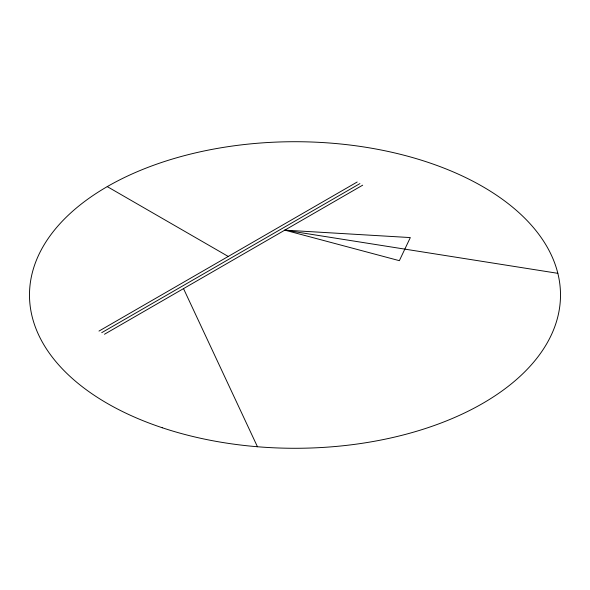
<?xml version="1.0" encoding="UTF-8"?>
<svg xmlns="http://www.w3.org/2000/svg" width="590" height="590" viewBox="0 0 590 590"><rect width="100%" height="100%" fill="white"/><g stroke="black" fill="none" stroke-linecap="round" stroke-linejoin="round"><path stroke-width="0.89" d="M98.98 331.079L357.179 182.008M101.731 332.664L359.93 183.593M104.482 334.25L362.68 185.179M284.808 230.144L410.316 237.578L399.356 260.677L284.808 230.144L557.83 273.325M107.262 186.61L228.234 256.451M183.52 288.621L257.454 446.748M162.25 427.75A265.5 153.282 0 0 0 560.5 295A265.5 153.282 0 0 0 162.25 162.25A265.5 153.282 0 0 0 162.25 427.75"/></g></svg>
